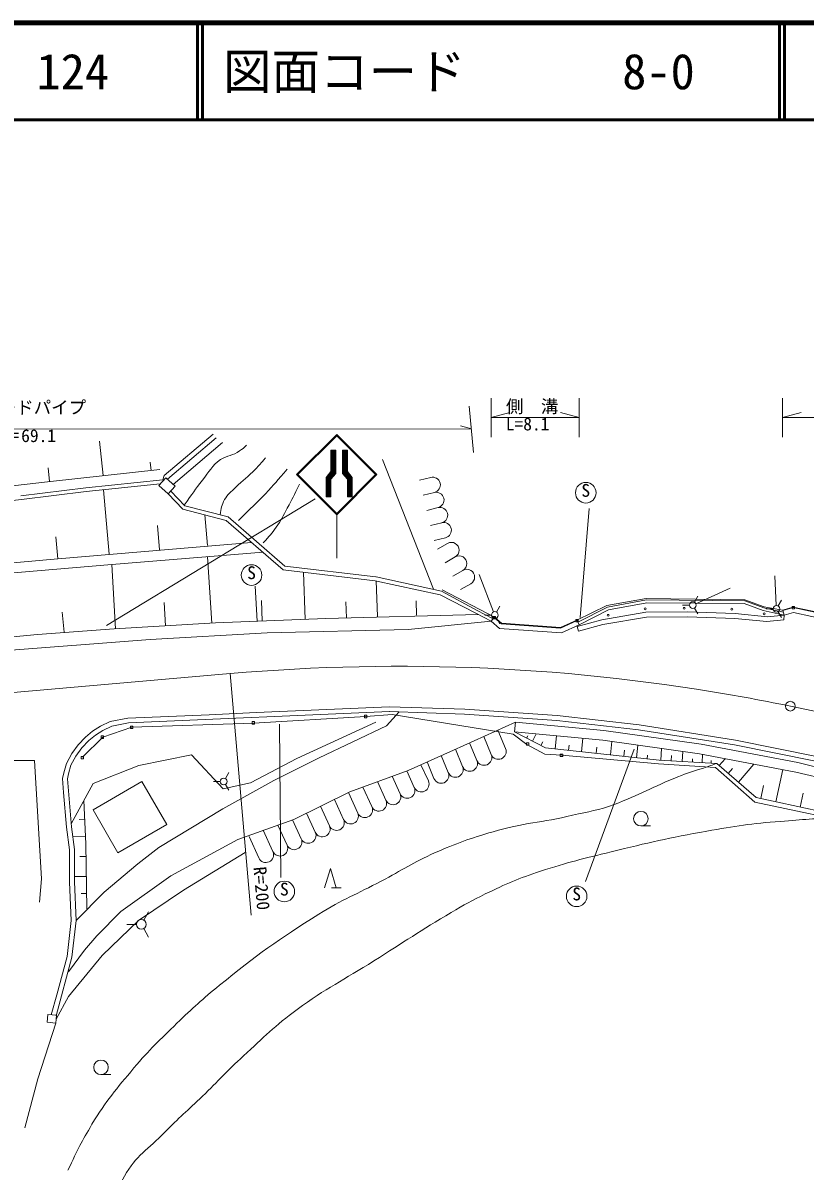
# Model space of a CAD drawing. Units: millimetres, scale not verified. Extents: x 40000 to 680000, y 20000 to 380000.
# Drawn here: x 99750 to 180370, y 261684 to 380000 of the extents above; entities that cross this region are included whole.
import ezdxf
from ezdxf.enums import TextEntityAlignment as Align

# ---------------------------------------------------------------- set-up
doc = ezdxf.new("R2010")
doc.units = ezdxf.units.MM
doc.header["$LTSCALE"] = 1000
for name, color, linetype, lineweight in [('M-BGD-RSTR', 7, 'Continuous', 13), ('M-TTL', 2, 'Continuous', 140), ('M-TTL-LINE', 7, 'Continuous', 50)]:
    doc.layers.add(name, color=color, linetype=linetype, lineweight=lineweight)
doc.layers.add('M-TTL-TXT', color=7, linetype='Continuous')
doc.styles.add('ＭＳ ゴシック', font='')
doc.styles.get('ＭＳ ゴシック').set_extended_font_data('MS Gothic')

msp = doc.modelspace()

# ---------------------------------------------------------------- linework, layer by layer
at = {"layer": 'M-BGD-RSTR'}
for p, q in [((148003, 337330), (148003, 341330)), ((157083, 337330), (157083, 341330)), ((178034, 337330), (178034, 341330)), ((145758, 340501), (146195, 335743)), ((148003, 339330), (149935, 339848)), ((157083, 339330), (155151, 339848)), ((178034, 339330), (179966, 339848)), ((145972, 338173), (144856, 338470)), ((148003, 339330), (157083, 339330)), ((178034, 339330), (218248, 339330)), ((145972, 338173), (76481, 338109)), ((114320, 333353), (119341, 337632)), ((114644, 332973), (119665, 337252)), ((132092, 337604), (127951, 333463)), ((132092, 337533), (128021, 333463)), ((128092, 333463), (132092, 337463)), ((136234, 333463), (132092, 337604)), ((136163, 333463), (132092, 337533)), ((132092, 337463), (136092, 333463)), ((108029, 333347), (107641, 336902)), ((115219, 332452), (120334, 336771)), ((131517, 335961), (131497, 335941)), ((131658, 335961), (131497, 335800)), ((131799, 335961), (131497, 335658)), ((131941, 335961), (131497, 335517)), ((131497, 335961), (131997, 335961)), ((131497, 335961), (131497, 333762)), ((131497, 335954), (131997, 335454)), ((131997, 335875), (131497, 335375)), ((131497, 335813), (131997, 335313)), ((131997, 335734), (131497, 335234)), ((131497, 335671), (131997, 335171)), ((131997, 335592), (131497, 335092)), ((131497, 335530), (131997, 335030)), ((131997, 335451), (131497, 334951)), ((131497, 335388), (131997, 334888)), ((131997, 335310), (131497, 334810)), ((131497, 335247), (131997, 334747)), ((131997, 335168), (131497, 334668)), ((131497, 335106), (131997, 334606)), ((131997, 335027), (131497, 334527)), ((131497, 334964), (131997, 334464)), ((131997, 334885), (131497, 334385)), ((131631, 335961), (131997, 335596)), ((131773, 335961), (131997, 335737)), ((131914, 335961), (131997, 335878)), ((131997, 335961), (131997, 333581)), ((132800, 335961), (132697, 335857)), ((132942, 335961), (132697, 335716)), ((133083, 335961), (132697, 335575)), ((132697, 335961), (133197, 335961)), ((132697, 335961), (132697, 333581)), ((133197, 335933), (132697, 335433)), ((132697, 335900), (133197, 335400)), ((133197, 335792), (132697, 335292)), ((132697, 335758), (133197, 335258)), ((133197, 335650), (132697, 335150)), ((132697, 335617), (133197, 335117)), ((133197, 335509), (132697, 335009)), ((132697, 335476), (133197, 334976)), ((133197, 335368), (132697, 334868)), ((132697, 335334), (133197, 334834)), ((133197, 335226), (132697, 334726)), ((132697, 335193), (133197, 334693)), ((133197, 335085), (132697, 334585)), ((132697, 335051), (133197, 334551)), ((133197, 334943), (132697, 334443)), ((132697, 334910), (133197, 334410)), ((132777, 335961), (133197, 335541)), ((132919, 335961), (133197, 335683)), ((133060, 335961), (133197, 335824)), ((133197, 335961), (133197, 333762)), ((142070, 321634), (136826, 334996)), ((102502, 332744), (102349, 334148)), ((112972, 333887), (112877, 334752)), ((131997, 334037), (130997, 333037)), ((131997, 333895), (130997, 332895)), ((131497, 333762), (130997, 333162)), ((131997, 333754), (130997, 332754)), ((131997, 334178), (131076, 333257)), ((131464, 333724), (131819, 333369)), ((131497, 334823), (131997, 334323)), ((131997, 334744), (131497, 334244)), ((131497, 334681), (131997, 334181)), ((131997, 334602), (131497, 334102)), ((131497, 334540), (131997, 334040)), ((131997, 334461), (131497, 333961)), ((131497, 334398), (131997, 333898)), ((131997, 334320), (131497, 333820)), ((131497, 334257), (131997, 333757)), ((131497, 334116), (131997, 333616)), ((131497, 333974), (131948, 333523)), ((131497, 333833), (131884, 333446)), ((133197, 334802), (132697, 334302)), ((132697, 334769), (133197, 334269)), ((133197, 334660), (132697, 334160)), ((132697, 334627), (133197, 334127)), ((133197, 334519), (132697, 334019)), ((132697, 334486), (133197, 333986)), ((133197, 334378), (132697, 333878)), ((132697, 334344), (133197, 333844)), ((133197, 334236), (132697, 333736)), ((132697, 334203), (133495, 333405)), ((133197, 334095), (132697, 333595)), ((132697, 334061), (133697, 333061)), ((132697, 333920), (133697, 332920)), ((132697, 333779), (133697, 332779)), ((133197, 333953), (132755, 333512)), ((133197, 333812), (132819, 333434)), ((133239, 333712), (132884, 333357)), ((133197, 333762), (133697, 333162)), ((114155, 332920), (106242, 332107)), ((114320, 333353), (114155, 332920)), ((127951, 333463), (132092, 329321)), ((128021, 333463), (132092, 329392)), ((132092, 329463), (128092, 333463)), ((131997, 333613), (130997, 332613)), ((130997, 333162), (130997, 331162)), ((130997, 333060), (131497, 332560)), ((131497, 332971), (130997, 332471)), ((130997, 332919), (131497, 332419)), ((131497, 332830), (130997, 332330)), ((130997, 332777), (131497, 332277)), ((131497, 332688), (130997, 332188)), ((130997, 332636), (131497, 332136)), ((131497, 332547), (130997, 332047)), ((130997, 332494), (131497, 331994)), ((131014, 333184), (131497, 332701)), ((131079, 333261), (131497, 332843)), ((131143, 333338), (131498, 332983)), ((131207, 333415), (131562, 333060)), ((131272, 333492), (131627, 333137)), ((131336, 333569), (131691, 333214)), ((131400, 333647), (131755, 333292)), ((131997, 333581), (131497, 332981)), ((131497, 332981), (131497, 331162)), ((136092, 333463), (132092, 329463)), ((132092, 329392), (136163, 333463)), ((132092, 329321), (136234, 333463)), ((132697, 333637), (133697, 332637)), ((132697, 333581), (133197, 332981)), ((133303, 333635), (132948, 333280)), ((133367, 333558), (133012, 333203)), ((133431, 333481), (133076, 333126)), ((133125, 333067), (133697, 332496)), ((133496, 333404), (133141, 333049)), ((133560, 333327), (133197, 332963)), ((133624, 333249), (133197, 332822)), ((133689, 333172), (133197, 332681)), ((133697, 333039), (133197, 332539)), ((133197, 332981), (133197, 331162)), ((133697, 332898), (133197, 332398)), ((133197, 332854), (133697, 332354)), ((133697, 332756), (133197, 332256)), ((133197, 332713), (133697, 332213)), ((133697, 332615), (133197, 332115)), ((133197, 332571), (133697, 332071)), ((133697, 332473), (133197, 331973)), ((133697, 333162), (133697, 331162)), ((141785, 333166), (140619, 332881)), ((106233, 332107), (99535, 331276)), ((108636, 325241), (108047, 331891)), ((114709, 331478), (116230, 329878)), ((114999, 331753), (116441, 330237)), ((131497, 332405), (130997, 331905)), ((130997, 332353), (131497, 331853)), ((131497, 332264), (130997, 331764)), ((130997, 332211), (131497, 331711)), ((131497, 332123), (130997, 331623)), ((130997, 332070), (131497, 331570)), ((131497, 331981), (130997, 331481)), ((130997, 331929), (131497, 331429)), ((131497, 331840), (130997, 331340)), ((130997, 331787), (131497, 331287)), ((131497, 331698), (130997, 331198)), ((130997, 331646), (131480, 331162)), ((130997, 331504), (131339, 331162)), ((130997, 331363), (131197, 331162)), ((131497, 331557), (131102, 331162)), ((131497, 331415), (131244, 331162)), ((133197, 332430), (133697, 331930)), ((133697, 332332), (133197, 331832)), ((133197, 332289), (133697, 331789)), ((133697, 332191), (133197, 331691)), ((133197, 332147), (133697, 331647)), ((133697, 332049), (133197, 331549)), ((133197, 332006), (133697, 331506)), ((133697, 331908), (133197, 331408)), ((133197, 331864), (133697, 331364)), ((133697, 331766), (133197, 331266)), ((133197, 331723), (133697, 331223)), ((133197, 331582), (133616, 331162)), ((133197, 331440), (133474, 331162)), ((133197, 331299), (133333, 331162)), ((133697, 331625), (133234, 331162)), ((133697, 331483), (133376, 331162)), ((133697, 331342), (133517, 331162)), ((142164, 331611), (140998, 331327)), ((108375, 317897), (129860, 330948)), ((116441, 330237), (120905, 329090)), ((130997, 331221), (131056, 331162)), ((130997, 331162), (131497, 331162)), ((131497, 331274), (131385, 331162)), ((133197, 331162), (133697, 331162)), ((133697, 331201), (133659, 331162)), ((116230, 329878), (120714, 328726)), ((118764, 326138), (118484, 329299)), ((120905, 329090), (126753, 324034)), ((132092, 329321), (132092, 324857)), ((142543, 330057), (141377, 329773)), ((157199, 318727), (158104, 329978)), ((113842, 325702), (113621, 328200)), ((120714, 328726), (126584, 323651)), ((142922, 328502), (141757, 328218)), ((103336, 324771), (103133, 327059)), ((143302, 326948), (142136, 326664)), ((143517, 326364), (142477, 325767)), ((119204, 318157), (118789, 324986)), ((144313, 324976), (143273, 324379)), ((109306, 317557), (108904, 324181)), ((126584, 323651), (136072, 322516)), ((126753, 324034), (136119, 322913)), ((128841, 318533), (128655, 323403)), ((145110, 323588), (144069, 322991)), ((148269, 319309), (146771, 323171)), ((177407, 319972), (177251, 323022)), ((123876, 318344), (123681, 321970)), ((136072, 322516), (142764, 321076)), ((136156, 322907), (142904, 321455)), ((136311, 318817), (136172, 322494)), ((145906, 322200), (144865, 321603)), ((146419, 319185), (142764, 321076)), ((142904, 321455), (146560, 319451)), ((168978, 320307), (169328, 320914)), ((169121, 320150), (172639, 321756)), ((114446, 317869), (114300, 320275)), ((124407, 318364), (124327, 320476)), ((133089, 318695), (133025, 320356)), ((140330, 318970), (140274, 320436)), ((148570, 319286), (148920, 319892)), ((160017, 319806), (156947, 318237)), ((160114, 319519), (157083, 317970)), ((164029, 320556), (160017, 319806)), ((164056, 320256), (160114, 319519)), ((174155, 320454), (164029, 320556)), ((174101, 320155), (164056, 320256)), ((168453, 320004), (167753, 320004)), ((168978, 319701), (169328, 319095)), ((176046, 319447), (174101, 320155)), ((176131, 319736), (174155, 320454)), ((178112, 319285), (176131, 319736)), ((177075, 319622), (176375, 319622)), ((177600, 319926), (177950, 320532)), ((179156, 319747), (178069, 319437)), ((187139, 318062), (179156, 319747)), ((103983, 317219), (103789, 319268)), ((139453, 317482), (148003, 318349)), ((148003, 318349), (146419, 319185)), ((148143, 318614), (146560, 319451)), ((148045, 318983), (147345, 318983)), ((148003, 318349), (148332, 318725)), ((148871, 317590), (148003, 318349)), ((149074, 318076), (148332, 318725)), ((148570, 318680), (148920, 318074)), ((156875, 318424), (155167, 317641)), ((156875, 318424), (157083, 317970)), ((156891, 317798), (159410, 318496)), ((159410, 318496), (163969, 319279)), ((159519, 318008), (164014, 318779)), ((163969, 319279), (168244, 319308)), ((164014, 318779), (168236, 318809)), ((168236, 318809), (173134, 318626)), ((168244, 319308), (173168, 319125)), ((173134, 318626), (176447, 318304)), ((173168, 319125), (176495, 318801)), ((178206, 318957), (176046, 319447)), ((176447, 318304), (178170, 318475)), ((178206, 318957), (176495, 318801)), ((177600, 319319), (177950, 318713)), ((178069, 319437), (178206, 318957)), ((178170, 318475), (178206, 318957)), ((179174, 319233), (178206, 318957)), ((187000, 317580), (179174, 319233)), ((112863, 316458), (124929, 317140)), ((124929, 317140), (139453, 317482)), ((155259, 317134), (148871, 317590)), ((155167, 317641), (149074, 318076)), ((157083, 317970), (155259, 317134)), ((156891, 317798), (157024, 317316)), ((157024, 317316), (159519, 318008)), ((91866, 314874), (112863, 316458)), ((79297, 309289), (121104, 312944)), ((121104, 312944), (123281, 288039)), ((138518, 308997), (137215, 307553)), ((145282, 308773), (137515, 309035)), ((145308, 309273), (137525, 309534)), ((154822, 308625), (145308, 309273)), ((126194, 307744), (126346, 291923)), ((144138, 305061), (150512, 307927)), ((154777, 308128), (145282, 308773)), ((150512, 307927), (159631, 307094)), ((163206, 307164), (154777, 308128)), ((163273, 307659), (154822, 308625)), ((173187, 306093), (163273, 307659)), ((137215, 307553), (130269, 304271)), ((148022, 304606), (147246, 306459)), ((149498, 305223), (148706, 307115)), ((150421, 306931), (159515, 306100)), ((151665, 306300), (151778, 306524)), ((152281, 305987), (152656, 306727)), ((154613, 305196), (154759, 306535)), ((159631, 307094), (169660, 305662)), ((173098, 305601), (163206, 307164)), ((146546, 303988), (145787, 305802)), ((153150, 305547), (153341, 305924)), ((153632, 305303), (165327, 304027)), ((155985, 305046), (156041, 305561)), ((157319, 304900), (157470, 306287)), ((158829, 304736), (158898, 305371)), ((159515, 306100), (169496, 304675)), ((160304, 304575), (160456, 305966)), ((163002, 304281), (163144, 305582)), ((169660, 305662), (179633, 303775)), ((181447, 303930), (173098, 305601)), ((181556, 304417), (173187, 306093)), ((130269, 304271), (125616, 301922)), ((139443, 302964), (144138, 305061)), ((143593, 302753), (142866, 304493)), ((145070, 303371), (144327, 305146)), ((162764, 305144), (157731, 291509)), ((161689, 304424), (161756, 305040)), ((164097, 304161), (164140, 304550)), ((165521, 304016), (165588, 305233)), ((166556, 303959), (166587, 304519)), ((167709, 303895), (167766, 304922)), ((168752, 303838), (168771, 304171)), ((169496, 304675), (179423, 302797)), ((169752, 303782), (169799, 304618)), ((171530, 303468), (172141, 304175)), ((133446, 300766), (139443, 302964)), ((140084, 301226), (139316, 302918)), ((141541, 301888), (140781, 303562)), ((142117, 302136), (141404, 303840)), ((165327, 304027), (171263, 303699)), ((170682, 303731), (170697, 304003)), ((171263, 303699), (175343, 300176)), ((172457, 302667), (172899, 303179)), ((173495, 301771), (175089, 303617)), ((177366, 299738), (178082, 303051)), ((179633, 303775), (189463, 301409)), ((120088, 301830), (119388, 301830)), ((120355, 299023), (125616, 301922)), ((120613, 302133), (120963, 302739)), ((137171, 299903), (136303, 301813)), ((138627, 300565), (137809, 302366)), ((179423, 302797), (189208, 300442)), ((120613, 301527), (120963, 300921)), ((127661, 297914), (133446, 300766)), ((134257, 298580), (133297, 300692)), ((135714, 299241), (134797, 301261)), ((175809, 300075), (176096, 301403)), ((179862, 299199), (180170, 300622)), ((132800, 297918), (131862, 299985)), ((175343, 300176), (187033, 297648)), ((113767, 295029), (120355, 299023)), ((129887, 296595), (128990, 298569)), ((131343, 297257), (130426, 299277)), ((106107, 297948), (105545, 297924)), ((127661, 297914), (121912, 295858)), ((126973, 295272), (126037, 297333)), ((128430, 295933), (127549, 297874)), ((163445, 297247), (164445, 297247)), ((106201, 296161), (104884, 296139)), ((121912, 295858), (115002, 292094)), ((124059, 293948), (123061, 296147)), ((124517, 296810), (125516, 294610)), ((111591, 293326), (113767, 295029)), ((106236, 294106), (105596, 294095)), ((108131, 290416), (111591, 293326)), ((130844, 290860), (131444, 292860)), ((131444, 292860), (132044, 290860)), ((106271, 292043), (105061, 292022)), ((115002, 292094), (109841, 288447)), ((105237, 287497), (108131, 290416)), ((106301, 290292), (105765, 290283)), ((131544, 290860), (132544, 290860)), ((109841, 288447), (107367, 285930)), ((112202, 287533), (112702, 288399)), ((111452, 287100), (110452, 287100)), ((112202, 286667), (112702, 285801)), ((107367, 285930), (106087, 284459)), ((106087, 284459), (104445, 282222)), ((107792, 271621), (108792, 271621))]:
    msp.add_line(p, q, dxfattribs=at)
for points in [[(77275, 329979), (86819, 330923), (91993, 331547), (102605, 332756), (113860, 333984)], [(113886, 332491), (106282, 331710), (99584, 330880), (91090, 329965), (85239, 329343), (77427, 328424)], [(77992, 322650), (87587, 323376), (103346, 324772), (123323, 326470)], [(124501, 325451), (108904, 324181), (87802, 322409), (78105, 321488)], [(142974, 321595), (148347, 318751), (149095, 318138), (155157, 317707), (156853, 318445), (159949, 319954), (163998, 320686), (174164, 320563), (176140, 319824), (178034, 319490), (179146, 319784), (187126, 318134)], [(78767, 314719), (88882, 315793), (101259, 316962), (109137, 317547), (119608, 318182), (130968, 318614), (146679, 319048)], [(178206, 318957), (176495, 318801), (173168, 319125), (168244, 319308), (163969, 319279), (159410, 318496), (156891, 317798)], [(137525, 309534), (123798, 308942), (118957, 308697), (110567, 308369), (108755, 308014), (107742, 307525), (106921, 307000), (106204, 306406), (105453, 305620), (104771, 304711), (104229, 303697), (103950, 302736), (103827, 302125), (103932, 300709), (104247, 297109), (104561, 294802), (104561, 291464), (104736, 287515), (104299, 283810), (103241, 279859), (102674, 277795)], [(103156, 277664), (104791, 283715), (105237, 287497), (105061, 291476), (105061, 294836), (104744, 297164), (104331, 302096), (104436, 302617), (104695, 303508), (105194, 304442), (105835, 305296), (106545, 306040), (107216, 306596), (107986, 307087), (108915, 307536), (110626, 307871), (137547, 309035)], [(104718, 297469), (106980, 301611), (111681, 303492), (117120, 304584), (120398, 301077), (123194, 301687), (127997, 304203), (136130, 307952)], [(186902, 297221), (175203, 299714), (171136, 303278), (165276, 303650), (155282, 304525), (153555, 304634), (151696, 305640), (150297, 306689), (137803, 308723), (135107, 308519), (123510, 307848), (110973, 307411), (107984, 306405), (105900, 304321)], [(153632, 305303), (150421, 306931), (150512, 307927)], [(97743, 303989), (100945, 303989), (101657, 291813), (101454, 289407)], [(106027, 299866), (106214, 295391), (106329, 288695)], [(122639, 294509), (116285, 290646), (111654, 287501), (107899, 283911), (104442, 279667), (103177, 277345)], [(103133, 276928), (101291, 271191), (99957, 266121)]]:
    msp.add_lwpolyline(points, dxfattribs=at)
for points in [[(113753, 332344), (114709, 331478), (115424, 332266), (114467, 333132)], [(179048, 319620), (179048, 319870), (179298, 319870), (179298, 319620)], [(148204, 318585), (148204, 318835), (148454, 318835), (148454, 318585)], [(156730, 318286), (156730, 318536), (156980, 318536), (156980, 318286)], [(123366, 307746), (123366, 307996), (123616, 307996), (123616, 307746)], [(134945, 308402), (134945, 308652), (135195, 308652), (135195, 308402)], [(107819, 306270), (107819, 306520), (108069, 306520), (108069, 306270)], [(110837, 307287), (110837, 307537), (111087, 307537), (111087, 307287)], [(151659, 305557), (151659, 305807), (151909, 305807), (151909, 305557)], [(105753, 304171), (105753, 304421), (106003, 304421), (106003, 304171)], [(155136, 304398), (155136, 304648), (155386, 304648), (155386, 304398)], [(109546, 294470), (114578, 297392), (112011, 301813), (106979, 298891)], [(102321, 277831), (103218, 277738), (103133, 276928), (102236, 277021)]]:
    msp.add_lwpolyline(points, close=True, dxfattribs=at)
for centre, radius in [((157767, 331587), 1061), ((123313, 323105), 1061), ((163892, 319611), 100), ((167908, 319676), 100), ((168803, 320004), 350), ((172837, 319586), 100), ((177425, 319622), 350), ((148395, 318983), 350), ((160082, 318955), 100), ((176158, 319097), 100), ((178861, 309593), 500), ((120438, 301830), 350), ((163445, 297997), 750), ((126693, 290495), 1061), ((156827, 289996), 1061), ((111952, 287100), 500), ((107792, 272371), 750)]:
    msp.add_circle(centre, radius, dxfattribs=at)
for centre, radius, start, end in [((141975, 332389), 800, 283.70696, 103.70696), ((142354, 330834), 800, 283.70696, 103.70696), ((142733, 329280), 800, 283.70696, 103.70696), ((143112, 327725), 800, 283.70696, 103.70696), ((143915, 325670), 800, 299.83554, 119.83554), ((144712, 324282), 800, 299.83554, 119.83554), ((145508, 322894), 800, 299.83554, 119.83554), ((138522, 113703), 200001, 79.75255, 94.9962), ((138522, 113703), 200000, 78.36392, 79.75255), ((138522, 113703), 200000, 64.50927, 78.36392), ((147284, 304297), 800, 202.70086, 22.70086), ((148760, 304915), 800, 202.70086, 22.70086), ((144332, 303062), 800, 202.70086, 22.70086), ((145808, 303680), 800, 202.70086, 22.70086), ((140812, 301557), 800, 204.42675, 24.42675), ((142855, 302445), 800, 202.70086, 22.70086), ((137899, 300234), 800, 204.42675, 24.42675), ((139356, 300896), 800, 204.42675, 24.42675), ((136442, 299572), 800, 204.42675, 24.42675), ((133529, 298249), 800, 204.42675, 24.42675), ((134985, 298911), 800, 204.42675, 24.42675), ((130615, 296926), 800, 204.42675, 24.42675), ((132072, 297587), 800, 204.42675, 24.42675), ((127701, 295602), 800, 204.42675, 24.42675), ((129158, 296264), 800, 204.42675, 24.42675), ((124788, 294279), 800, 204.42675, 24.42675), ((126245, 294941), 800, 204.42675, 24.42675)]:
    msp.add_arc(centre, radius, start, end, dxfattribs=at)
for points, knots in [([(116377, 330304), (117236, 331551), (117477, 331911), (118262, 332880), (118956, 333737), (119207, 334389), (120123, 335000), (120822, 335467), (121399, 335400), (122082, 335891), (122381, 336106), (122505, 336193), (122810, 336489)], [0, 0, 0, 0, 1, 1, 1, 2, 2, 2, 3, 3, 3, 4, 4, 4, 4]), ([(120085, 329301), (120178, 329994), (120225, 330312), (120528, 330873), (120843, 331456), (121198, 331662), (121661, 332136), (122415, 332907), (122958, 333215), (123700, 333997), (124125, 334445), (124274, 334605), (124752, 335179)], [0, 0, 0, 0, 1, 1, 1, 2, 2, 2, 3, 3, 3, 4, 4, 4, 4]), ([(127002, 334029), (125952, 332793), (125666, 332449), (124752, 331488), (123954, 330650), (123475, 330211), (122648, 329401), (122377, 329135), (122291, 329051), (121952, 328721)], [0, 0, 0, 0, 1, 1, 1, 2, 2, 2, 3, 3, 3, 3]), ([(124525, 326439), (125179, 327139), (125384, 327367), (125853, 328025), (126370, 328752), (126570, 329218), (127002, 329999), (127524, 330945), (127679, 331270), (128264, 332460)], [0, 0, 0, 0, 1, 1, 1, 2, 2, 2, 3, 3, 3, 3]), ([(104392, 261761), (105428, 264018), (105789, 264713), (106866, 266503), (108326, 268929), (109373, 270150), (111196, 272316), (112799, 274222), (113836, 275169), (115621, 276907), (117272, 278513), (118234, 279381), (120019, 280837), (123828, 283945), (126101, 285532), (130258, 288156), (132662, 289673), (134177, 290234), (136690, 291564), (138837, 292700), (139965, 293491), (142187, 294471), (144476, 295480), (145808, 295948), (148207, 296656), (151345, 297582), (153229, 297588), (156412, 298347), (158095, 298748), (159081, 298848), (160700, 299460), (163311, 300446), (164661, 301274), (167256, 302305), (168269, 302707), (168860, 302870), (169894, 303212), (170423, 303386), (170851, 303549), (171265, 303697)], [0, 0, 0, 0, 1, 1, 1, 2, 2, 2, 3, 3, 3, 4, 4, 4, 5, 5, 5, 6, 6, 6, 7, 7, 7, 8, 8, 8, 9, 9, 9, 10, 10, 10, 11, 11, 11, 12, 12, 12, 13, 13, 13, 13]), ([(109103, 258703), (109489, 259841), (109711, 260240), (110222, 261164), (111376, 263251), (112692, 263948), (114348, 265664), (115812, 267181), (116736, 267926), (118251, 269392), (119913, 271002), (120771, 271981), (122477, 273544), (124588, 275478), (125712, 276647), (128020, 278341), (130964, 280503), (132834, 281392), (135925, 283338), (139037, 285297), (140736, 286468), (143904, 288334), (145247, 289125), (146008, 289557), (147409, 290236), (149578, 291287), (150824, 291836), (153114, 292585), (155913, 293501), (157525, 293878), (160385, 294580), (164206, 295518), (166354, 296030), (170229, 296705), (173182, 297220), (174846, 297509), (177836, 297712), (180147, 297869), (181462, 298136), (183764, 297880), (185086, 297733), (185826, 297525), (187064, 297041), (188645, 296423), (189290, 295604), (190756, 294748), (192031, 294003), (192726, 293546), (194056, 292902), (195933, 291993), (196999, 291493), (198978, 290832), (200902, 290190), (201995, 289828), (203997, 289499), (205952, 289177), (207087, 289406), (209068, 289387), (210044, 289377), (210598, 289508), (211566, 289387), (212328, 289292), (212912, 289163), (213488, 288993)], [0, 0, 0, 0, 1, 1, 1, 2, 2, 2, 3, 3, 3, 4, 4, 4, 5, 5, 5, 6, 6, 6, 7, 7, 7, 8, 8, 8, 9, 9, 9, 10, 10, 10, 11, 11, 11, 12, 12, 12, 13, 13, 13, 14, 14, 14, 15, 15, 15, 16, 16, 16, 17, 17, 17, 18, 18, 18, 19, 19, 19, 20, 20, 20, 21, 21, 21, 21])]:
    msp.add_open_spline(points, degree=3, knots=knots, dxfattribs=at)
at = {"layer": 'M-TTL'}
msp.add_line((680000, 380000), (40000, 380000), dxfattribs=at)
at = {"layer": 'M-TTL-LINE'}
for p, q in [((117750, 380000), (117750, 370000)), ((118250, 380000), (118250, 370000)), ((177750, 380000), (177750, 370000)), ((178250, 380000), (178250, 370000)), ((40000, 370000), (680000, 370000))]:
    msp.add_line(p, q, dxfattribs=at)

# ---------------------------------------------------------------- texts
at = {"layer": 'M-BGD-RSTR', "style": 'ＭＳ ゴシック'}
for s, p in [('ガードパイプ', (95454, 341042)), ('L=8.1', (149525, 339330)), ('L＝69.1', (96869, 338128)), ('S', (157317, 332487)), ('S', (122863, 324005)), ('S', (126243, 291395)), ('S', (156377, 290896))]:
    msp.add_text(s, height=1320, dxfattribs=at).set_placement(p, align=Align.TOP_LEFT)
msp.add_text('側\u3000溝', height=1320, dxfattribs=at).set_placement((152239, 340483), align=Align.MIDDLE_CENTER)
msp.add_text('R=200', height=1320, rotation=274.996, dxfattribs=at).set_placement((123115, 292963), align=Align.BOTTOM_LEFT)
at = {"layer": 'M-TTL-TXT', "style": 'ＭＳ ゴシック'}
for s, p in [('124', (101142, 375000)), ('図面コード', (120380, 375000)), ('8-0', (161521, 375000))]:
    msp.add_text(s, height=3666, dxfattribs=at).set_placement(p, align=Align.MIDDLE_LEFT)

doc.saveas('drawing.dxf')
